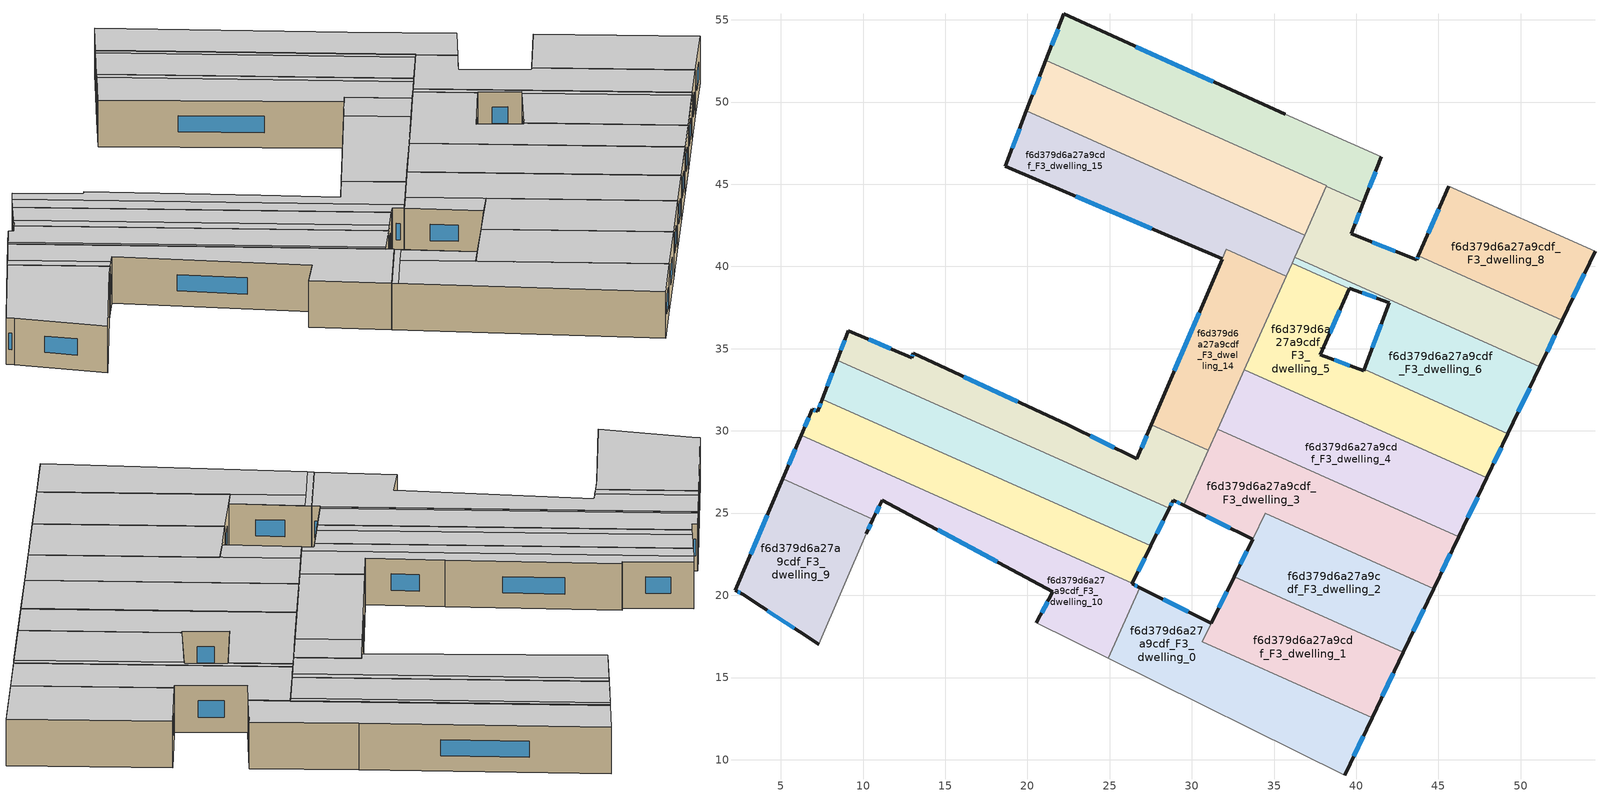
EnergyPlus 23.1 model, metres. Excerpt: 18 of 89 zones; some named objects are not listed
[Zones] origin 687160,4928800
f6d379d6a27a9cdf_F3_dwelling_0
 floor to f6d379d6a27a9cdf_F2_dwelling_0 (EU_floor_Construction): 40.96,12.56 39.29,9.07 24.92,16.17 26.83,20.46 31.19,18.31 30.63,17.17 z9
 wall outside (EU_wall_Construction): 39.29,9.07 40.96,12.56 / 31.19,18.31 26.83,20.46 z9:12
 wall adiabatic (EU_wall_Construction): 24.92,16.17 39.29,9.07 z9:12
 wall to f6d379d6a27a9cdf_F3_dwelling_10 (EU_wall_Construction): 26.83,20.46 24.92,16.17 z9:12
 wall to f6d379d6a27a9cdf_F3_dwelling_1 (EU_wall_Construction): 40.96,12.56 30.63,17.17 31.19,18.31 z9:12
 window (EU_Window_Construction): 39.84,10.2 40.42,11.42 / 29.78,19.01 28.25,19.76 z9.98:11.02
 ceiling to f6d379d6a27a9cdf_F4_dwelling_0 (EU_floor_Construction): 39.29,9.07 40.96,12.56 26.61,18.97 25.28,16 z12
 ceiling to f6d379d6a27a9cdf_F4_dwelling_1 (EU_floor_Construction): 30.63,17.18 31.19,18.31 27.19,20.28 26.61,18.97 z12
 ceiling to f6d379d6a27a9cdf_F4_dwelling_10 (EU_floor_Construction): 25.28,16 27.19,20.28 26.83,20.46 24.92,16.18 z12
f6d379d6a27a9cdf_F3_dwelling_1
 floor to f6d379d6a27a9cdf_F2_dwelling_1 (EU_floor_Construction): 42.87,16.55 40.96,12.56 30.63,17.17 32.59,21.14 z9
 wall outside (EU_wall_Construction): 40.96,12.56 42.87,16.55 / 32.59,21.14 31.19,18.31 z9:12
 wall to f6d379d6a27a9cdf_F3_dwelling_2 (EU_wall_Construction): 42.87,16.55 32.59,21.14 z9:12
 window (EU_Window_Construction): 41.58,13.86 42.25,15.25 / 32.13,20.22 31.65,19.23 z9.98:11.02
 ceiling to f6d379d6a27a9cdf_F4_dwelling_1 (EU_floor_Construction): 40.96,12.56 42.87,16.55 32.59,21.14 30.63,17.18 z12
f6d379d6a27a9cdf_F3_dwelling_10
 floor to f6d379d6a27a9cdf_F2_dwelling_10 (EU_floor_Construction): 26.39,20.72 26.37,20.69 26.83,20.46 24.92,16.17 20.54,18.34 21.55,20.23 11.17,25.79 10.61,24.62 5.1,27.07 6.23,29.73 z9
 wall outside (EU_wall_Construction): 10.61,24.62 11.17,25.79 21.55,20.23 20.54,18.34 / 6.23,29.73 5.1,27.07 / 26.83,20.46 26.37,20.69 26.39,20.72 z9:12
 wall to f6d379d6a27a9cdf_F3_dwelling_9 (EU_wall_Construction): 5.1,27.07 10.61,24.62 z9:12
 wall to f6d379d6a27a9cdf_F3_dwelling_11 (EU_wall_Construction): 26.39,20.72 6.23,29.73 z9:12
 wall adiabatic (EU_wall_Construction): 20.54,18.34 24.92,16.17 z9:12
 window (EU_Window_Construction): 21.23,19.61 20.87,18.95 / 14.55,23.98 18.18,22.04 / 10.79,25 10.99,25.41 / 5.86,28.87 5.47,27.94 / 26.68,20.54 26.52,20.61 z9.98:11.02
 ceiling to f6d379d6a27a9cdf_F4_dwelling_10 (EU_floor_Construction): 24.92,16.18 26.83,20.46 26.37,20.69 26.39,20.72 6.23,29.73 5.34,27.64 10.87,25.17 11.17,25.79 21.55,20.23 20.54,18.34 z12
 ceiling to f6d379d6a27a9cdf_F4_dwelling_9 (EU_floor_Construction): 10.61,24.62 10.87,25.17 5.34,27.64 5.1,27.07 z12
f6d379d6a27a9cdf_F3_dwelling_11
 floor to f6d379d6a27a9cdf_F2_dwelling_11 (EU_floor_Construction): 27.51,23 26.39,20.72 6.23,29.73 6.9,31.33 7.23,31.19 7.52,31.93 z9
 wall outside (EU_wall_Construction): 26.39,20.72 27.51,23 / 7.52,31.93 7.23,31.19 6.9,31.33 6.23,29.73 z9:12
 wall to f6d379d6a27a9cdf_F3_dwelling_12 (EU_wall_Construction): 27.51,23 7.52,31.93 z9:12
 window (EU_Window_Construction): 26.75,21.46 27.14,22.26 / 6.68,30.81 6.45,30.25 / 7.13,31.23 7.01,31.28 / 7.42,31.69 7.33,31.43 z9.98:11.02
 ceiling to f6d379d6a27a9cdf_F4_dwelling_11 (EU_floor_Construction): 26.49,20.93 27.51,23 7.52,31.93 7.23,31.19 6.9,31.33 6.44,30.22 6.38,30.09 6.36,30.04 6.32,29.95 z12
 ceiling to f6d379d6a27a9cdf_F4_dwelling_10 (EU_floor_Construction): 26.39,20.72 26.49,20.93 6.32,29.95 6.23,29.73 z12
f6d379d6a27a9cdf_F3_dwelling_12
 floor to f6d379d6a27a9cdf_F2_dwelling_12 (EU_floor_Construction): 28.62,25.28 27.51,23 7.52,31.93 8.42,34.31 z9
 wall outside (EU_wall_Construction): 8.42,34.31 7.52,31.93 / 27.51,23 28.62,25.28 z9:12
 wall to f6d379d6a27a9cdf_F3_dwelling_13 (EU_wall_Construction): 28.62,25.28 8.42,34.31 z9:12
 window (EU_Window_Construction): 8.13,33.54 7.81,32.71 / 27.87,23.74 28.26,24.54 z9.98:11.02
 ceiling to f6d379d6a27a9cdf_F4_dwelling_11 (EU_floor_Construction): 27.51,23 27.82,23.63 7.77,32.59 7.52,31.93 z12
 ceiling adiabatic (EU_roof_Construction): 27.82,23.63 27.51,23 28.62,25.28 8.42,34.31 7.52,31.93 7.77,32.59 z12
f6d379d6a27a9cdf_F3_dwelling_13
 floor to f6d379d6a27a9cdf_F2_dwelling_13 (EU_floor_Construction): 27.54,30.37 31.01,28.82 29.51,25.47 28.87,25.79 28.62,25.28 8.42,34.31 9.1,36.1 12.95,34.46 13.06,34.72 22.46,30.37 26.65,28.3 z9
 wall outside (EU_wall_Construction): 27.54,30.37 26.65,28.3 22.46,30.37 13.06,34.72 12.95,34.46 9.1,36.1 8.42,34.31 / 28.62,25.28 28.87,25.79 29.51,25.47 z9:12
 wall to f6d379d6a27a9cdf_F3_dwelling_14 (EU_wall_Construction): 31.01,28.82 27.54,30.37 z9:12
 wall to f6d379d6a27a9cdf_F3_dwelling_3 (EU_wall_Construction): 29.51,25.47 31.01,28.82 z9:12
 window (EU_Window_Construction): 19.41,31.78 16.12,33.3 / 25.29,28.97 23.83,29.7 / 27.25,29.7 26.94,28.97 / 29.08,25.69 29.3,25.58 / 28.7,25.45 28.79,25.62 / 8.88,35.52 8.64,34.89 / 11.7,34.99 10.36,35.57 / 13.03,34.63 12.99,34.54 z9.98:11.02
 ceiling to f6d379d6a27a9cdf_F4_dwelling_13 (EU_floor_Construction): 29.74,25.97 31.01,28.82 27.54,30.37 26.65,28.3 22.46,30.37 13.06,34.72 12.95,34.46 9.1,36.1 8.82,35.35 8.81,35.33 z12
 ceiling to f6d379d6a27a9cdf_F4_dwelling_12 (EU_floor_Construction): 29.51,25.47 29.74,25.97 8.81,35.33 8.42,34.31 28.62,25.28 28.87,25.79 z12
f6d379d6a27a9cdf_F3_dwelling_14
 floor to f6d379d6a27a9cdf_F2_dwelling_14 (EU_floor_Construction): 35.74,39.41 31.01,28.82 27.54,30.37 32.11,41.04 z9
 wall outside (EU_wall_Construction): 31.85,40.45 27.54,30.37 z9:12
 wall to f6d379d6a27a9cdf_F3_dwelling_15 (EU_wall_Construction): 32.1,41.04 31.85,40.46 / 35.74,39.41 32.11,41.04 z9:12
 wall to f6d379d6a27a9cdf_F3_dwelling_5 (EU_wall_Construction): 33.2,33.73 35.74,39.41 z9:12
 wall to f6d379d6a27a9cdf_F3_dwelling_4 (EU_wall_Construction): 31.58,30.1 33.2,33.73 z9:12
 wall to f6d379d6a27a9cdf_F3_dwelling_3 (EU_wall_Construction): 31.01,28.82 31.58,30.1 z9:12
 window (EU_Window_Construction): 30.45,37.18 28.94,33.65 z9.98:11.02
 ceiling to f6d379d6a27a9cdf_F4_dwelling_13 (EU_floor_Construction): 31.01,28.82 34.69,37.05 31.09,38.66 27.54,30.37 z12
 ceiling to f6d379d6a27a9cdf_F4_dwelling_14 (EU_floor_Construction): 34.69,37.05 35.74,39.41 32.11,41.04 31.09,38.66 z12
f6d379d6a27a9cdf_F3_dwelling_15
 floor to f6d379d6a27a9cdf_F2_dwelling_15 (EU_floor_Construction): 36.85,41.9 35.74,39.41 32.1,41.04 31.85,40.46 18.65,46.11 19.94,49.46 z9
 wall outside (EU_wall_Construction): 19.94,49.46 18.65,46.11 31.85,40.46 z9:12
 wall to f6d379d6a27a9cdf_F3_dwelling_16 (EU_wall_Construction): 36.85,41.9 19.94,49.46 z9:12
 wall to f6d379d6a27a9cdf_F3_dwelling_7 (EU_wall_Construction): 36.26,40.57 36.85,41.9 z9:12
 wall to f6d379d6a27a9cdf_F3_dwelling_6 (EU_wall_Construction): 36.1,40.21 36.26,40.57 z9:12
 wall to f6d379d6a27a9cdf_F3_dwelling_5 (EU_wall_Construction): 35.74,39.41 36.1,40.21 z9:12
 window (EU_Window_Construction): 22.95,44.27 27.56,42.3 / 19.52,48.37 19.07,47.2 z9.98:11.02
 ceiling to f6d379d6a27a9cdf_F4_dwelling_15 (EU_floor_Construction): 36.67,41.49 36.85,41.9 19.94,49.46 19.78,49.04 z12
 ceiling to f6d379d6a27a9cdf_F4_dwelling_14 (EU_floor_Construction): 35.74,39.41 36.67,41.49 19.78,49.04 18.65,46.11 31.85,40.46 32.1,41.04 z12
f6d379d6a27a9cdf_F3_dwelling_16
 floor to f6d379d6a27a9cdf_F2_dwelling_16 (EU_floor_Construction): 38.2,44.91 36.85,41.9 19.94,49.46 21.13,52.54 z9
 wall outside (EU_wall_Construction): 21.13,52.54 19.94,49.46 z9:12
 wall to f6d379d6a27a9cdf_F3_dwelling_17 (EU_wall_Construction): 38.19,44.89 38.2,44.91 21.13,52.54 z9:12
 wall to f6d379d6a27a9cdf_F3_dwelling_7 (EU_wall_Construction): 36.85,41.9 38.19,44.89 z9:12
 window (EU_Window_Construction): 20.74,51.54 20.33,50.46 z9.98:11.02
 ceiling to f6d379d6a27a9cdf_F4_dwelling_7 (EU_floor_Construction): 38.05,44.57 38.17,44.84 21.1,52.47 20.99,52.19 z12
 ceiling to f6d379d6a27a9cdf_F4_dwelling_15 (EU_floor_Construction): 36.85,41.9 38.05,44.57 20.99,52.19 19.94,49.46 z12
 ceiling to f6d379d6a27a9cdf_F4_dwelling_16 (EU_floor_Construction): 38.17,44.84 38.2,44.91 21.13,52.54 21.1,52.47 z12
f6d379d6a27a9cdf_F3_dwelling_17
 floor to f6d379d6a27a9cdf_F2_dwelling_17 (EU_floor_Construction): 35.67,49.27 41.53,46.68 40.43,43.88 38.19,44.89 38.2,44.91 21.13,52.54 22.21,55.36 z9
 wall outside (EU_wall_Construction): 35.67,49.27 22.21,55.36 21.13,52.54 / 40.43,43.88 41.53,46.68 z9:12
 wall adiabatic (EU_wall_Construction): 41.53,46.68 35.67,49.27 z9:12
 wall to f6d379d6a27a9cdf_F3_dwelling_7 (EU_wall_Construction): 38.19,44.89 40.43,43.88 z9:12
 window (EU_Window_Construction): 21.86,54.44 21.48,53.46 / 31.3,51.25 26.59,53.38 / 40.79,44.79 41.17,45.77 z9.98:11.02
 ceiling to f6d379d6a27a9cdf_F4_dwelling_16 (EU_floor_Construction): 40.43,43.88 41.53,46.68 35.67,49.27 22.21,55.36 21.13,52.54 38.2,44.91 38.19,44.89 z12
f6d379d6a27a9cdf_F3_dwelling_2
 floor to f6d379d6a27a9cdf_F2_dwelling_2 (EU_floor_Construction): 44.71,20.41 42.87,16.55 32.59,21.14 33.7,23.41 34.48,24.98 z9
 wall outside (EU_wall_Construction): 42.87,16.55 44.71,20.41 / 33.7,23.4 32.59,21.14 z9:12
 wall to f6d379d6a27a9cdf_F3_dwelling_3 (EU_wall_Construction): 44.71,20.41 34.48,24.98 33.7,23.41 z9:12
 window (EU_Window_Construction): 43.47,17.8 44.11,19.15 / 33.34,22.67 32.95,21.88 z9.98:11.02
 ceiling to f6d379d6a27a9cdf_F4_dwelling_2 (EU_floor_Construction): 42.87,16.55 44.71,20.41 34.48,24.98 33.7,23.41 32.59,21.14 z12
f6d379d6a27a9cdf_F3_dwelling_3
 floor to f6d379d6a27a9cdf_F2_dwelling_3 (EU_floor_Construction): 46.22,23.56 44.71,20.41 34.48,24.98 33.7,23.41 29.51,25.47 31.58,30.1 z9
 wall outside (EU_wall_Construction): 44.71,20.41 46.22,23.56 / 29.51,25.47 33.7,23.41 z9:12
 wall to f6d379d6a27a9cdf_F3_dwelling_4 (EU_wall_Construction): 46.22,23.56 31.58,30.1 z9:12
 window (EU_Window_Construction): 45.2,21.43 45.73,22.53 / 30.88,24.8 32.34,24.08 z9.98:11.02
 ceiling to f6d379d6a27a9cdf_F4_dwelling_3 (EU_floor_Construction): 44.71,20.41 46.22,23.56 31.58,30.1 30.16,26.91 z12
 ceiling to f6d379d6a27a9cdf_F4_dwelling_2 (EU_floor_Construction): 33.76,23.53 34.48,24.98 30.16,26.91 29.51,25.47 33.7,23.41 z12
f6d379d6a27a9cdf_F3_dwelling_4
 floor to f6d379d6a27a9cdf_F2_dwelling_4 (EU_floor_Construction): 47.94,27.14 46.22,23.56 31.58,30.1 33.2,33.73 z9
 wall outside (EU_wall_Construction): 46.22,23.56 47.94,27.14 z9:12
 wall to f6d379d6a27a9cdf_F3_dwelling_5 (EU_wall_Construction): 47.94,27.14 33.2,33.73 z9:12
 window (EU_Window_Construction): 46.78,24.72 47.38,25.98 z9.98:11.02
 ceiling to f6d379d6a27a9cdf_F4_dwelling_4 (EU_floor_Construction): 46.22,23.56 47.91,27.1 33.18,33.68 31.58,30.1 z12
 ceiling to f6d379d6a27a9cdf_F4_dwelling_5 (EU_floor_Construction): 47.91,27.1 47.94,27.14 33.2,33.73 33.18,33.68 z12
f6d379d6a27a9cdf_F3_dwelling_5
 floor to f6d379d6a27a9cdf_F2_dwelling_5 (EU_floor_Construction): 39.57,38.66 37.82,34.64 40.44,33.65 40.48,33.75 49.22,29.84 47.94,27.14 33.2,33.73 36.1,40.21 z9
 wall outside (EU_wall_Construction): 40.48,33.75 40.44,33.65 37.82,34.64 39.57,38.66 / 47.94,27.14 49.22,29.84 z9:12
 wall to f6d379d6a27a9cdf_F3_dwelling_6 (EU_wall_Construction): 39.57,38.66 36.1,40.21 / 49.22,29.84 40.48,33.75 z9:12
 window (EU_Window_Construction): 38.39,35.95 39,37.35 / 39.59,33.97 38.68,34.32 / 48.36,28.02 48.81,28.96 z9.98:11.02
 ceiling to f6d379d6a27a9cdf_F4_dwelling_5 (EU_floor_Construction): 47.94,27.14 49.22,29.84 40.48,33.75 40.44,33.65 37.82,34.64 39.57,38.66 36.1,40.21 33.2,33.73 z12
f6d379d6a27a9cdf_F3_dwelling_6
 floor to f6d379d6a27a9cdf_F2_dwelling_6 (EU_floor_Construction): 51.17,33.91 49.22,29.84 40.48,33.75 42,37.81 39.58,38.69 39.57,38.66 36.1,40.21 36.26,40.58 z9
 wall outside (EU_wall_Construction): 39.57,38.66 39.58,38.69 42,37.81 40.48,33.75 / 49.22,29.84 51.17,33.91 z9:12
 wall to f6d379d6a27a9cdf_F3_dwelling_7 (EU_wall_Construction): 51.17,33.91 36.26,40.58 z9:12
 window (EU_Window_Construction): 40.37,38.4 41.22,38.09 / 49.86,31.16 50.54,32.59 / 41.51,36.49 40.98,35.07 z9.98:11.02
 ceiling to f6d379d6a27a9cdf_F4_dwelling_6 (EU_floor_Construction): 49.22,29.84 51,33.55 41.93,37.61 40.48,33.75 z12
 ceiling to f6d379d6a27a9cdf_F4_dwelling_7 (EU_floor_Construction): 51,33.55 51.17,33.91 36.26,40.58 36.1,40.21 39.57,38.66 39.58,38.69 42,37.81 41.93,37.61 z12
f6d379d6a27a9cdf_F3_dwelling_7
 floor to f6d379d6a27a9cdf_F2_dwelling_7 (EU_floor_Construction): 52.52,36.73 51.17,33.91 36.26,40.58 38.19,44.89 40.43,43.88 39.68,41.99 43.67,40.41 43.77,40.64 z9
 wall outside (EU_wall_Construction): 43.77,40.64 43.67,40.41 39.68,41.99 40.43,43.88 / 51.17,33.91 52.52,36.73 z9:12
 wall to f6d379d6a27a9cdf_F3_dwelling_8 (EU_wall_Construction): 52.52,36.73 43.77,40.64 z9:12
 window (EU_Window_Construction): 39.93,42.6 40.19,43.27 / 42.38,40.92 40.98,41.47 / 43.74,40.56 43.71,40.48 / 51.61,34.83 52.08,35.81 z9.98:11.02
 ceiling to f6d379d6a27a9cdf_F4_dwelling_7 (EU_floor_Construction): 51.17,33.91 52.52,36.73 43.77,40.64 43.67,40.41 39.68,41.99 40.41,43.84 38.17,44.84 36.26,40.58 z12
 ceiling to f6d379d6a27a9cdf_F4_dwelling_16 (EU_floor_Construction): 40.41,43.84 40.43,43.88 38.19,44.89 38.17,44.84 z12
f6d379d6a27a9cdf_F3_dwelling_8
 floor to f6d379d6a27a9cdf_F2_dwelling_8 (EU_floor_Construction): 54.52,40.92 52.52,36.73 43.77,40.64 45.61,44.87 z9
 wall outside (EU_wall_Construction): 45.61,44.87 43.77,40.64 / 52.52,36.73 54.52,40.92 z9:12
 wall adiabatic (EU_wall_Construction): 54.52,40.92 45.61,44.87 z9:12
 window (EU_Window_Construction): 45.01,43.49 44.37,42.01 / 53.17,38.09 53.87,39.56 z9.98:11.02
 ceiling to f6d379d6a27a9cdf_F4_dwelling_8 (EU_floor_Construction): 52.52,36.73 54.52,40.92 45.61,44.87 43.77,40.64 z12
f6d379d6a27a9cdf_F3_dwelling_9
 floor to f6d379d6a27a9cdf_F2_dwelling_9 (EU_floor_Construction): 10.61,24.62 10.18,23.74 7.31,17.01 2.67,20.07 2.24,20.31 5.1,27.07 z9
 wall outside (EU_wall_Construction): 5.1,27.07 2.24,20.31 2.67,20.07 7.31,17.01 / 10.18,23.74 10.61,24.62 z9:12
 wall adiabatic (EU_wall_Construction): 7.31,17.01 10.18,23.74 z9:12
 window (EU_Window_Construction): 2.38,20.23 2.53,20.15 / 4.17,24.87 3.17,22.51 / 10.32,24.02 10.47,24.33 / 4.18,19.07 5.8,18 z9.98:11.02
 ceiling to f6d379d6a27a9cdf_F4_dwelling_9 (EU_floor_Construction): 7.31,17.01 10.18,23.74 10.61,24.62 5.1,27.07 2.24,20.31 2.67,20.07 z12
[Building]
EU S2 Campaign: North Axis=0; Terrain=City; Solar Distribution=FullExterior
[Site:Location]
Bologna: Latitude=44.5; Longitude=11.25; Time Zone=1; Elevation=37
[SizingPeriod:WeatherFileDays]
AnnualSizingPeriod: Begin Month=1; Begin Day of Month=1; End Month=12; End Day of Month=31; Day of Week for Start Day=Monday; Use Weather File Daylight Saving Period=No; Use Weather File Rain and Snow Indicators=No
[MATERIAL]
EU_InternalMass_Material: Roughness=MediumRough; Thickness=0.1; Conductivity=1; Density=1800; Specific Heat=900; Thermal Absorptance=0.9; Solar Absorptance=0.7; Visible Absorptance=0.7
[MATERIAL:NOMASS] Roughness=MediumRough; Thermal Absorptance=0.9; Solar Absorptance=0.7; Visible Absorptance=0.7
Name | Thermal Resistance
EU_wall_NoMass | 0.905828
EU_roof_NoMass | 0.37593
EU_floor_NoMass | 0.67114
[WINDOWMATERIAL:SIMPLEGLAZINGSYSTEM]
EU_Window_SimpleGlazing: UFactor=4.52486; Solar Heat Gain Coefficient=0.85; Visible Transmittance=0.85
[CONSTRUCTION]
EU_wall_Construction: EU_wall_NoMass
EU_roof_Construction: EU_roof_NoMass
EU_floor_Construction: EU_floor_NoMass
EU_Window_Construction: EU_Window_SimpleGlazing
EU_InternalMass_Construction: EU_InternalMass_Material
[ZONE] Type=1; Multiplier=1; Ceiling Height=autocalculate; Floor Area=autocalculate; Part of Total Floor Area=Yes
Name | Volume
f6d379d6a27a9cdf_F3_dwelling_0 | 191.188
f6d379d6a27a9cdf_F3_dwelling_1 | 149.586
f6d379d6a27a9cdf_F3_dwelling_10 | 189.817
f6d379d6a27a9cdf_F3_dwelling_11 | 167.563
f6d379d6a27a9cdf_F3_dwelling_12 | 167.582
f6d379d6a27a9cdf_F3_dwelling_13 | 167.558
f6d379d6a27a9cdf_F3_dwelling_14 | 135.387
f6d379d6a27a9cdf_F3_dwelling_15 | 182.958
f6d379d6a27a9cdf_F3_dwelling_16 | 184.291
f6d379d6a27a9cdf_F3_dwelling_17 | 189.039
f6d379d6a27a9cdf_F3_dwelling_2 | 144.144
f6d379d6a27a9cdf_F3_dwelling_3 | 191.005
f6d379d6a27a9cdf_F3_dwelling_4 | 191.769
f6d379d6a27a9cdf_F3_dwelling_5 | 190.562
f6d379d6a27a9cdf_F3_dwelling_6 | 139.054
f6d379d6a27a9cdf_F3_dwelling_7 | 160.887
f6d379d6a27a9cdf_F3_dwelling_8 | 134.142
f6d379d6a27a9cdf_F3_dwelling_9 | 139.709
[INTERNALMASS] Construction=EU_InternalMass_Construction
Name | Zone or ZoneList | Surface Area
f6d379d6a27a9cdf_F3_dwelling_0_EU_InternalMass | f6d379d6a27a9cdf_F3_dwelling_0 | 63.7257
f6d379d6a27a9cdf_F3_dwelling_1_EU_InternalMass | f6d379d6a27a9cdf_F3_dwelling_1 | 49.8621
f6d379d6a27a9cdf_F3_dwelling_2_EU_InternalMass | f6d379d6a27a9cdf_F3_dwelling_2 | 48.0531
f6d379d6a27a9cdf_F3_dwelling_3_EU_InternalMass | f6d379d6a27a9cdf_F3_dwelling_3 | 63.6696
f6d379d6a27a9cdf_F3_dwelling_4_EU_InternalMass | f6d379d6a27a9cdf_F3_dwelling_4 | 63.9222
f6d379d6a27a9cdf_F3_dwelling_5_EU_InternalMass | f6d379d6a27a9cdf_F3_dwelling_5 | 63.5207
f6d379d6a27a9cdf_F3_dwelling_6_EU_InternalMass | f6d379d6a27a9cdf_F3_dwelling_6 | 46.3508
f6d379d6a27a9cdf_F3_dwelling_7_EU_InternalMass | f6d379d6a27a9cdf_F3_dwelling_7 | 53.6264
f6d379d6a27a9cdf_F3_dwelling_8_EU_InternalMass | f6d379d6a27a9cdf_F3_dwelling_8 | 44.7141
f6d379d6a27a9cdf_F3_dwelling_9_EU_InternalMass | f6d379d6a27a9cdf_F3_dwelling_9 | 46.5697
f6d379d6a27a9cdf_F3_dwelling_10_EU_InternalMass | f6d379d6a27a9cdf_F3_dwelling_10 | 63.2723
f6d379d6a27a9cdf_F3_dwelling_11_EU_InternalMass | f6d379d6a27a9cdf_F3_dwelling_11 | 55.8546
f6d379d6a27a9cdf_F3_dwelling_12_EU_InternalMass | f6d379d6a27a9cdf_F3_dwelling_12 | 55.861
f6d379d6a27a9cdf_F3_dwelling_13_EU_InternalMass | f6d379d6a27a9cdf_F3_dwelling_13 | 55.8523
f6d379d6a27a9cdf_F3_dwelling_14_EU_InternalMass | f6d379d6a27a9cdf_F3_dwelling_14 | 45.1586
f6d379d6a27a9cdf_F3_dwelling_15_EU_InternalMass | f6d379d6a27a9cdf_F3_dwelling_15 | 60.9856
f6d379d6a27a9cdf_F3_dwelling_16_EU_InternalMass | f6d379d6a27a9cdf_F3_dwelling_16 | 61.4316
f6d379d6a27a9cdf_F3_dwelling_17_EU_InternalMass | f6d379d6a27a9cdf_F3_dwelling_17 | 63.0126
[OTHEREQUIPMENT] Fuel Type=Electricity; Design Level Calculation Method=Watts/Area; Power per Zone Floor Area=1; Fraction Latent=0; Fraction Radiant=0; Fraction Lost=0; Carbon Dioxide Generation Rate=0; EndUse Subcategory=EU_Step8_InternalGains
Name | Zone or ZoneList or Space or SpaceList | Schedule
EU_Step8_InternalGain_f6d379d6a27a9cdf_F3_dwelling_0_f000 | f6d379d6a27a9cdf_F3_dwelling_0 | EU_Step8_GainSchedule_f6d379d6a27a9cdf_F3_dwelling_0_f000
EU_Step8_InternalGain_f6d379d6a27a9cdf_F3_dwelling_1_f000 | f6d379d6a27a9cdf_F3_dwelling_1 | EU_Step8_GainSchedule_f6d379d6a27a9cdf_F3_dwelling_1_f000
EU_Step8_InternalGain_f6d379d6a27a9cdf_F3_dwelling_2_f000 | f6d379d6a27a9cdf_F3_dwelling_2 | EU_Step8_GainSchedule_f6d379d6a27a9cdf_F3_dwelling_2_f000
EU_Step8_InternalGain_f6d379d6a27a9cdf_F3_dwelling_3_f000 | f6d379d6a27a9cdf_F3_dwelling_3 | EU_Step8_GainSchedule_f6d379d6a27a9cdf_F3_dwelling_3_f000
EU_Step8_InternalGain_f6d379d6a27a9cdf_F3_dwelling_4_f000 | f6d379d6a27a9cdf_F3_dwelling_4 | EU_Step8_GainSchedule_f6d379d6a27a9cdf_F3_dwelling_4_f000
EU_Step8_InternalGain_f6d379d6a27a9cdf_F3_dwelling_5_f000 | f6d379d6a27a9cdf_F3_dwelling_5 | EU_Step8_GainSchedule_f6d379d6a27a9cdf_F3_dwelling_5_f000
EU_Step8_InternalGain_f6d379d6a27a9cdf_F3_dwelling_6_f000 | f6d379d6a27a9cdf_F3_dwelling_6 | EU_Step8_GainSchedule_f6d379d6a27a9cdf_F3_dwelling_6_f000
EU_Step8_InternalGain_f6d379d6a27a9cdf_F3_dwelling_7_f000 | f6d379d6a27a9cdf_F3_dwelling_7 | EU_Step8_GainSchedule_f6d379d6a27a9cdf_F3_dwelling_7_f000
EU_Step8_InternalGain_f6d379d6a27a9cdf_F3_dwelling_8_f000 | f6d379d6a27a9cdf_F3_dwelling_8 | EU_Step8_GainSchedule_f6d379d6a27a9cdf_F3_dwelling_8_f000
EU_Step8_InternalGain_f6d379d6a27a9cdf_F3_dwelling_9_f000 | f6d379d6a27a9cdf_F3_dwelling_9 | EU_Step8_GainSchedule_f6d379d6a27a9cdf_F3_dwelling_9_f000
EU_Step8_InternalGain_f6d379d6a27a9cdf_F3_dwelling_10_f000 | f6d379d6a27a9cdf_F3_dwelling_10 | EU_Step8_GainSchedule_f6d379d6a27a9cdf_F3_dwelling_10_f000
EU_Step8_InternalGain_f6d379d6a27a9cdf_F3_dwelling_11_f000 | f6d379d6a27a9cdf_F3_dwelling_11 | EU_Step8_GainSchedule_f6d379d6a27a9cdf_F3_dwelling_11_f000
EU_Step8_InternalGain_f6d379d6a27a9cdf_F3_dwelling_12_f000 | f6d379d6a27a9cdf_F3_dwelling_12 | EU_Step8_GainSchedule_f6d379d6a27a9cdf_F3_dwelling_12_f000
EU_Step8_InternalGain_f6d379d6a27a9cdf_F3_dwelling_13_f000 | f6d379d6a27a9cdf_F3_dwelling_13 | EU_Step8_GainSchedule_f6d379d6a27a9cdf_F3_dwelling_13_f000
EU_Step8_InternalGain_f6d379d6a27a9cdf_F3_dwelling_14_f000 | f6d379d6a27a9cdf_F3_dwelling_14 | EU_Step8_GainSchedule_f6d379d6a27a9cdf_F3_dwelling_14_f000
EU_Step8_InternalGain_f6d379d6a27a9cdf_F3_dwelling_15_f000 | f6d379d6a27a9cdf_F3_dwelling_15 | EU_Step8_GainSchedule_f6d379d6a27a9cdf_F3_dwelling_15_f000
EU_Step8_InternalGain_f6d379d6a27a9cdf_F3_dwelling_16_f000 | f6d379d6a27a9cdf_F3_dwelling_16 | EU_Step8_GainSchedule_f6d379d6a27a9cdf_F3_dwelling_16_f000
EU_Step8_InternalGain_f6d379d6a27a9cdf_F3_dwelling_17_f000 | f6d379d6a27a9cdf_F3_dwelling_17 | EU_Step8_GainSchedule_f6d379d6a27a9cdf_F3_dwelling_17_f000
[ZONEVENTILATION:DESIGNFLOWRATE] Schedule=EU_AlwaysOn; Design Flow Rate Calculation Method=AirChanges/Hour; Air Changes per Hour=0.73129; Ventilation Type=Natural; Fan Pressure Rise=0; Fan Total Efficiency=1; Constant Term Coefficient=1; Temperature Term Coefficient=0; Velocity Term Coefficient=0; Velocity Squared Term Coefficient=0; Minimum Indoor Temperature=-100; Maximum Indoor Temperature=100; Delta Temperature=-100; Minimum Outdoor Temperature=-100; Maximum Outdoor Temperature=100; Maximum Wind Speed=40
Name | Zone or ZoneList or Space or SpaceList
EU_ConstantAir_f6d379d6a27a9cdf_F3_dwelling_0 | f6d379d6a27a9cdf_F3_dwelling_0
EU_ConstantAir_f6d379d6a27a9cdf_F3_dwelling_1 | f6d379d6a27a9cdf_F3_dwelling_1
EU_ConstantAir_f6d379d6a27a9cdf_F3_dwelling_2 | f6d379d6a27a9cdf_F3_dwelling_2
EU_ConstantAir_f6d379d6a27a9cdf_F3_dwelling_3 | f6d379d6a27a9cdf_F3_dwelling_3
EU_ConstantAir_f6d379d6a27a9cdf_F3_dwelling_4 | f6d379d6a27a9cdf_F3_dwelling_4
EU_ConstantAir_f6d379d6a27a9cdf_F3_dwelling_5 | f6d379d6a27a9cdf_F3_dwelling_5
EU_ConstantAir_f6d379d6a27a9cdf_F3_dwelling_6 | f6d379d6a27a9cdf_F3_dwelling_6
EU_ConstantAir_f6d379d6a27a9cdf_F3_dwelling_7 | f6d379d6a27a9cdf_F3_dwelling_7
EU_ConstantAir_f6d379d6a27a9cdf_F3_dwelling_8 | f6d379d6a27a9cdf_F3_dwelling_8
EU_ConstantAir_f6d379d6a27a9cdf_F3_dwelling_9 | f6d379d6a27a9cdf_F3_dwelling_9
EU_ConstantAir_f6d379d6a27a9cdf_F3_dwelling_10 | f6d379d6a27a9cdf_F3_dwelling_10
EU_ConstantAir_f6d379d6a27a9cdf_F3_dwelling_11 | f6d379d6a27a9cdf_F3_dwelling_11
EU_ConstantAir_f6d379d6a27a9cdf_F3_dwelling_12 | f6d379d6a27a9cdf_F3_dwelling_12
EU_ConstantAir_f6d379d6a27a9cdf_F3_dwelling_13 | f6d379d6a27a9cdf_F3_dwelling_13
EU_ConstantAir_f6d379d6a27a9cdf_F3_dwelling_14 | f6d379d6a27a9cdf_F3_dwelling_14
EU_ConstantAir_f6d379d6a27a9cdf_F3_dwelling_15 | f6d379d6a27a9cdf_F3_dwelling_15
EU_ConstantAir_f6d379d6a27a9cdf_F3_dwelling_16 | f6d379d6a27a9cdf_F3_dwelling_16
EU_ConstantAir_f6d379d6a27a9cdf_F3_dwelling_17 | f6d379d6a27a9cdf_F3_dwelling_17
[HVACTEMPLATE:ZONE:IDEALLOADSAIRSYSTEM] System Availability Schedule=EU_AlwaysOn; Maximum Heating Supply Air Temperature=50; Minimum Cooling Supply Air Temperature=13; Maximum Heating Supply Air Humidity Ratio=0.0156; Minimum Cooling Supply Air Humidity Ratio=0.0077; Heating Limit=NoLimit; Cooling Limit=NoLimit; Heating Availability Schedule=EU_AlwaysOn; Cooling Availability Schedule=EU_CoolingOff; Dehumidification Control Type=ConstantSensibleHeatRatio; Cooling Sensible Heat Ratio=0.7; Dehumidification Setpoint=60; Humidification Control Type=None; Humidification Setpoint=30; Outdoor Air Method=None; Outdoor Air Flow Rate per Person=0.00944; Outdoor Air Flow Rate per Zone Floor Area=0; Outdoor Air Flow Rate per Zone=0; Demand Controlled Ventilation Type=None; Outdoor Air Economizer Type=NoEconomizer; Heat Recovery Type=None; Sensible Heat Recovery Effectiveness=0.7; Latent Heat Recovery Effectiveness=0.65
Name | Template Thermostat
f6d379d6a27a9cdf_F3_dwelling_0 | EU_HeatOnly_f6d379d6a27a9cdf_F3_dwelling_0
f6d379d6a27a9cdf_F3_dwelling_1 | EU_HeatOnly_f6d379d6a27a9cdf_F3_dwelling_1
f6d379d6a27a9cdf_F3_dwelling_2 | EU_HeatOnly_f6d379d6a27a9cdf_F3_dwelling_2
f6d379d6a27a9cdf_F3_dwelling_3 | EU_HeatOnly_f6d379d6a27a9cdf_F3_dwelling_3
f6d379d6a27a9cdf_F3_dwelling_4 | EU_HeatOnly_f6d379d6a27a9cdf_F3_dwelling_4
f6d379d6a27a9cdf_F3_dwelling_5 | EU_HeatOnly_f6d379d6a27a9cdf_F3_dwelling_5
f6d379d6a27a9cdf_F3_dwelling_6 | EU_HeatOnly_f6d379d6a27a9cdf_F3_dwelling_6
f6d379d6a27a9cdf_F3_dwelling_7 | EU_HeatOnly_f6d379d6a27a9cdf_F3_dwelling_7
f6d379d6a27a9cdf_F3_dwelling_8 | EU_HeatOnly_f6d379d6a27a9cdf_F3_dwelling_8
f6d379d6a27a9cdf_F3_dwelling_9 | EU_HeatOnly_f6d379d6a27a9cdf_F3_dwelling_9
f6d379d6a27a9cdf_F3_dwelling_10 | EU_HeatOnly_f6d379d6a27a9cdf_F3_dwelling_10
f6d379d6a27a9cdf_F3_dwelling_11 | EU_HeatOnly_f6d379d6a27a9cdf_F3_dwelling_11
f6d379d6a27a9cdf_F3_dwelling_12 | EU_HeatOnly_f6d379d6a27a9cdf_F3_dwelling_12
f6d379d6a27a9cdf_F3_dwelling_13 | EU_HeatOnly_f6d379d6a27a9cdf_F3_dwelling_13
f6d379d6a27a9cdf_F3_dwelling_14 | EU_HeatOnly_f6d379d6a27a9cdf_F3_dwelling_14
f6d379d6a27a9cdf_F3_dwelling_15 | EU_HeatOnly_f6d379d6a27a9cdf_F3_dwelling_15
f6d379d6a27a9cdf_F3_dwelling_16 | EU_HeatOnly_f6d379d6a27a9cdf_F3_dwelling_16
f6d379d6a27a9cdf_F3_dwelling_17 | EU_HeatOnly_f6d379d6a27a9cdf_F3_dwelling_17
[SIZING:ZONE] Zone Cooling Design Supply Air Temperature Input Method=SupplyAirTemperature; Zone Cooling Design Supply Air Temperature=13; Zone Heating Design Supply Air Temperature Input Method=SupplyAirTemperature; Zone Heating Design Supply Air Temperature=50; Zone Cooling Design Supply Air Humidity Ratio=0.008; Zone Heating Design Supply Air Humidity Ratio=0.008; Cooling Design Air Flow Method=DesignDay; Cooling Design Air Flow Rate=0; Cooling Minimum Air Flow per Zone Floor Area=0.000762; Cooling Minimum Air Flow=0; Cooling Minimum Air Flow Fraction=0.2; Heating Design Air Flow Method=DesignDay; Heating Design Air Flow Rate=0; Heating Maximum Air Flow per Zone Floor Area=0.002032; Heating Maximum Air Flow=0.141576; Heating Maximum Air Flow Fraction=0.3; Account for Dedicated Outdoor Air System=No; Dedicated Outdoor Air System Control Strategy=NeutralSupplyAir; Dedicated Outdoor Air Low Setpoint Temperature for Design=autosize; Dedicated Outdoor Air High Setpoint Temperature for Design=autosize; Zone Load Sizing Method=Sensible Load Only No Latent Load; Zone Latent Cooling Design Supply Air Humidity Ratio Input Method=HumidityRatioDifference; Zone Cooling Design Supply Air Humidity Ratio Difference=0.005; Zone Latent Heating Design Supply Air Humidity Ratio Input Method=HumidityRatioDifference; Zone Humidification Design Supply Air Humidity Ratio Difference=0.005
f6d379d6a27a9cdf_F3_dwelling_0; f6d379d6a27a9cdf_F3_dwelling_1; f6d379d6a27a9cdf_F3_dwelling_2; f6d379d6a27a9cdf_F3_dwelling_3; f6d379d6a27a9cdf_F3_dwelling_4; f6d379d6a27a9cdf_F3_dwelling_5; f6d379d6a27a9cdf_F3_dwelling_6; f6d379d6a27a9cdf_F3_dwelling_7; f6d379d6a27a9cdf_F3_dwelling_8; f6d379d6a27a9cdf_F3_dwelling_9; f6d379d6a27a9cdf_F3_dwelling_10; f6d379d6a27a9cdf_F3_dwelling_11; f6d379d6a27a9cdf_F3_dwelling_12; f6d379d6a27a9cdf_F3_dwelling_13; f6d379d6a27a9cdf_F3_dwelling_14; f6d379d6a27a9cdf_F3_dwelling_15; f6d379d6a27a9cdf_F3_dwelling_16; f6d379d6a27a9cdf_F3_dwelling_17
[SCHEDULE:CONSTANT]
Name | Hourly Value
EU_AlwaysOn | 1
EU_CoolingOff | 0
[SCHEDULE:FILE] Column Number=1; Rows to Skip at Top=0; Number of Hours of Data=8760; Column Separator=Comma; Interpolate to Timestep=No; Minutes per Item=60; Adjust Schedule for Daylight Savings=Yes
Name | File
EU_Step8_GainSchedule_f6d379d6a27a9cdf_F3_dwelling_0_f000 | ../../schedules/f6d379d6a27a9cdf/f6d379d6a27a9cdf_F3_dwelling_0_f000_gain.csv
EU_Step8_GainSchedule_f6d379d6a27a9cdf_F3_dwelling_1_f000 | ../../schedules/f6d379d6a27a9cdf/f6d379d6a27a9cdf_F3_dwelling_1_f000_gain.csv
EU_Step8_GainSchedule_f6d379d6a27a9cdf_F3_dwelling_2_f000 | ../../schedules/f6d379d6a27a9cdf/f6d379d6a27a9cdf_F3_dwelling_2_f000_gain.csv
EU_Step8_GainSchedule_f6d379d6a27a9cdf_F3_dwelling_3_f000 | ../../schedules/f6d379d6a27a9cdf/f6d379d6a27a9cdf_F3_dwelling_3_f000_gain.csv
EU_Step8_GainSchedule_f6d379d6a27a9cdf_F3_dwelling_4_f000 | ../../schedules/f6d379d6a27a9cdf/f6d379d6a27a9cdf_F3_dwelling_4_f000_gain.csv
EU_Step8_GainSchedule_f6d379d6a27a9cdf_F3_dwelling_5_f000 | ../../schedules/f6d379d6a27a9cdf/f6d379d6a27a9cdf_F3_dwelling_5_f000_gain.csv
EU_Step8_GainSchedule_f6d379d6a27a9cdf_F3_dwelling_6_f000 | ../../schedules/f6d379d6a27a9cdf/f6d379d6a27a9cdf_F3_dwelling_6_f000_gain.csv
EU_Step8_GainSchedule_f6d379d6a27a9cdf_F3_dwelling_7_f000 | ../../schedules/f6d379d6a27a9cdf/f6d379d6a27a9cdf_F3_dwelling_7_f000_gain.csv
EU_Step8_GainSchedule_f6d379d6a27a9cdf_F3_dwelling_8_f000 | ../../schedules/f6d379d6a27a9cdf/f6d379d6a27a9cdf_F3_dwelling_8_f000_gain.csv
EU_Step8_GainSchedule_f6d379d6a27a9cdf_F3_dwelling_9_f000 | ../../schedules/f6d379d6a27a9cdf/f6d379d6a27a9cdf_F3_dwelling_9_f000_gain.csv
EU_Step8_GainSchedule_f6d379d6a27a9cdf_F3_dwelling_10_f000 | ../../schedules/f6d379d6a27a9cdf/f6d379d6a27a9cdf_F3_dwelling_10_f000_gain.csv
EU_Step8_GainSchedule_f6d379d6a27a9cdf_F3_dwelling_11_f000 | ../../schedules/f6d379d6a27a9cdf/f6d379d6a27a9cdf_F3_dwelling_11_f000_gain.csv
EU_Step8_GainSchedule_f6d379d6a27a9cdf_F3_dwelling_12_f000 | ../../schedules/f6d379d6a27a9cdf/f6d379d6a27a9cdf_F3_dwelling_12_f000_gain.csv
EU_Step8_GainSchedule_f6d379d6a27a9cdf_F3_dwelling_13_f000 | ../../schedules/f6d379d6a27a9cdf/f6d379d6a27a9cdf_F3_dwelling_13_f000_gain.csv
EU_Step8_GainSchedule_f6d379d6a27a9cdf_F3_dwelling_14_f000 | ../../schedules/f6d379d6a27a9cdf/f6d379d6a27a9cdf_F3_dwelling_14_f000_gain.csv
EU_Step8_GainSchedule_f6d379d6a27a9cdf_F3_dwelling_15_f000 | ../../schedules/f6d379d6a27a9cdf/f6d379d6a27a9cdf_F3_dwelling_15_f000_gain.csv
EU_Step8_GainSchedule_f6d379d6a27a9cdf_F3_dwelling_16_f000 | ../../schedules/f6d379d6a27a9cdf/f6d379d6a27a9cdf_F3_dwelling_16_f000_gain.csv
EU_Step8_GainSchedule_f6d379d6a27a9cdf_F3_dwelling_17_f000 | ../../schedules/f6d379d6a27a9cdf/f6d379d6a27a9cdf_F3_dwelling_17_f000_gain.csv
